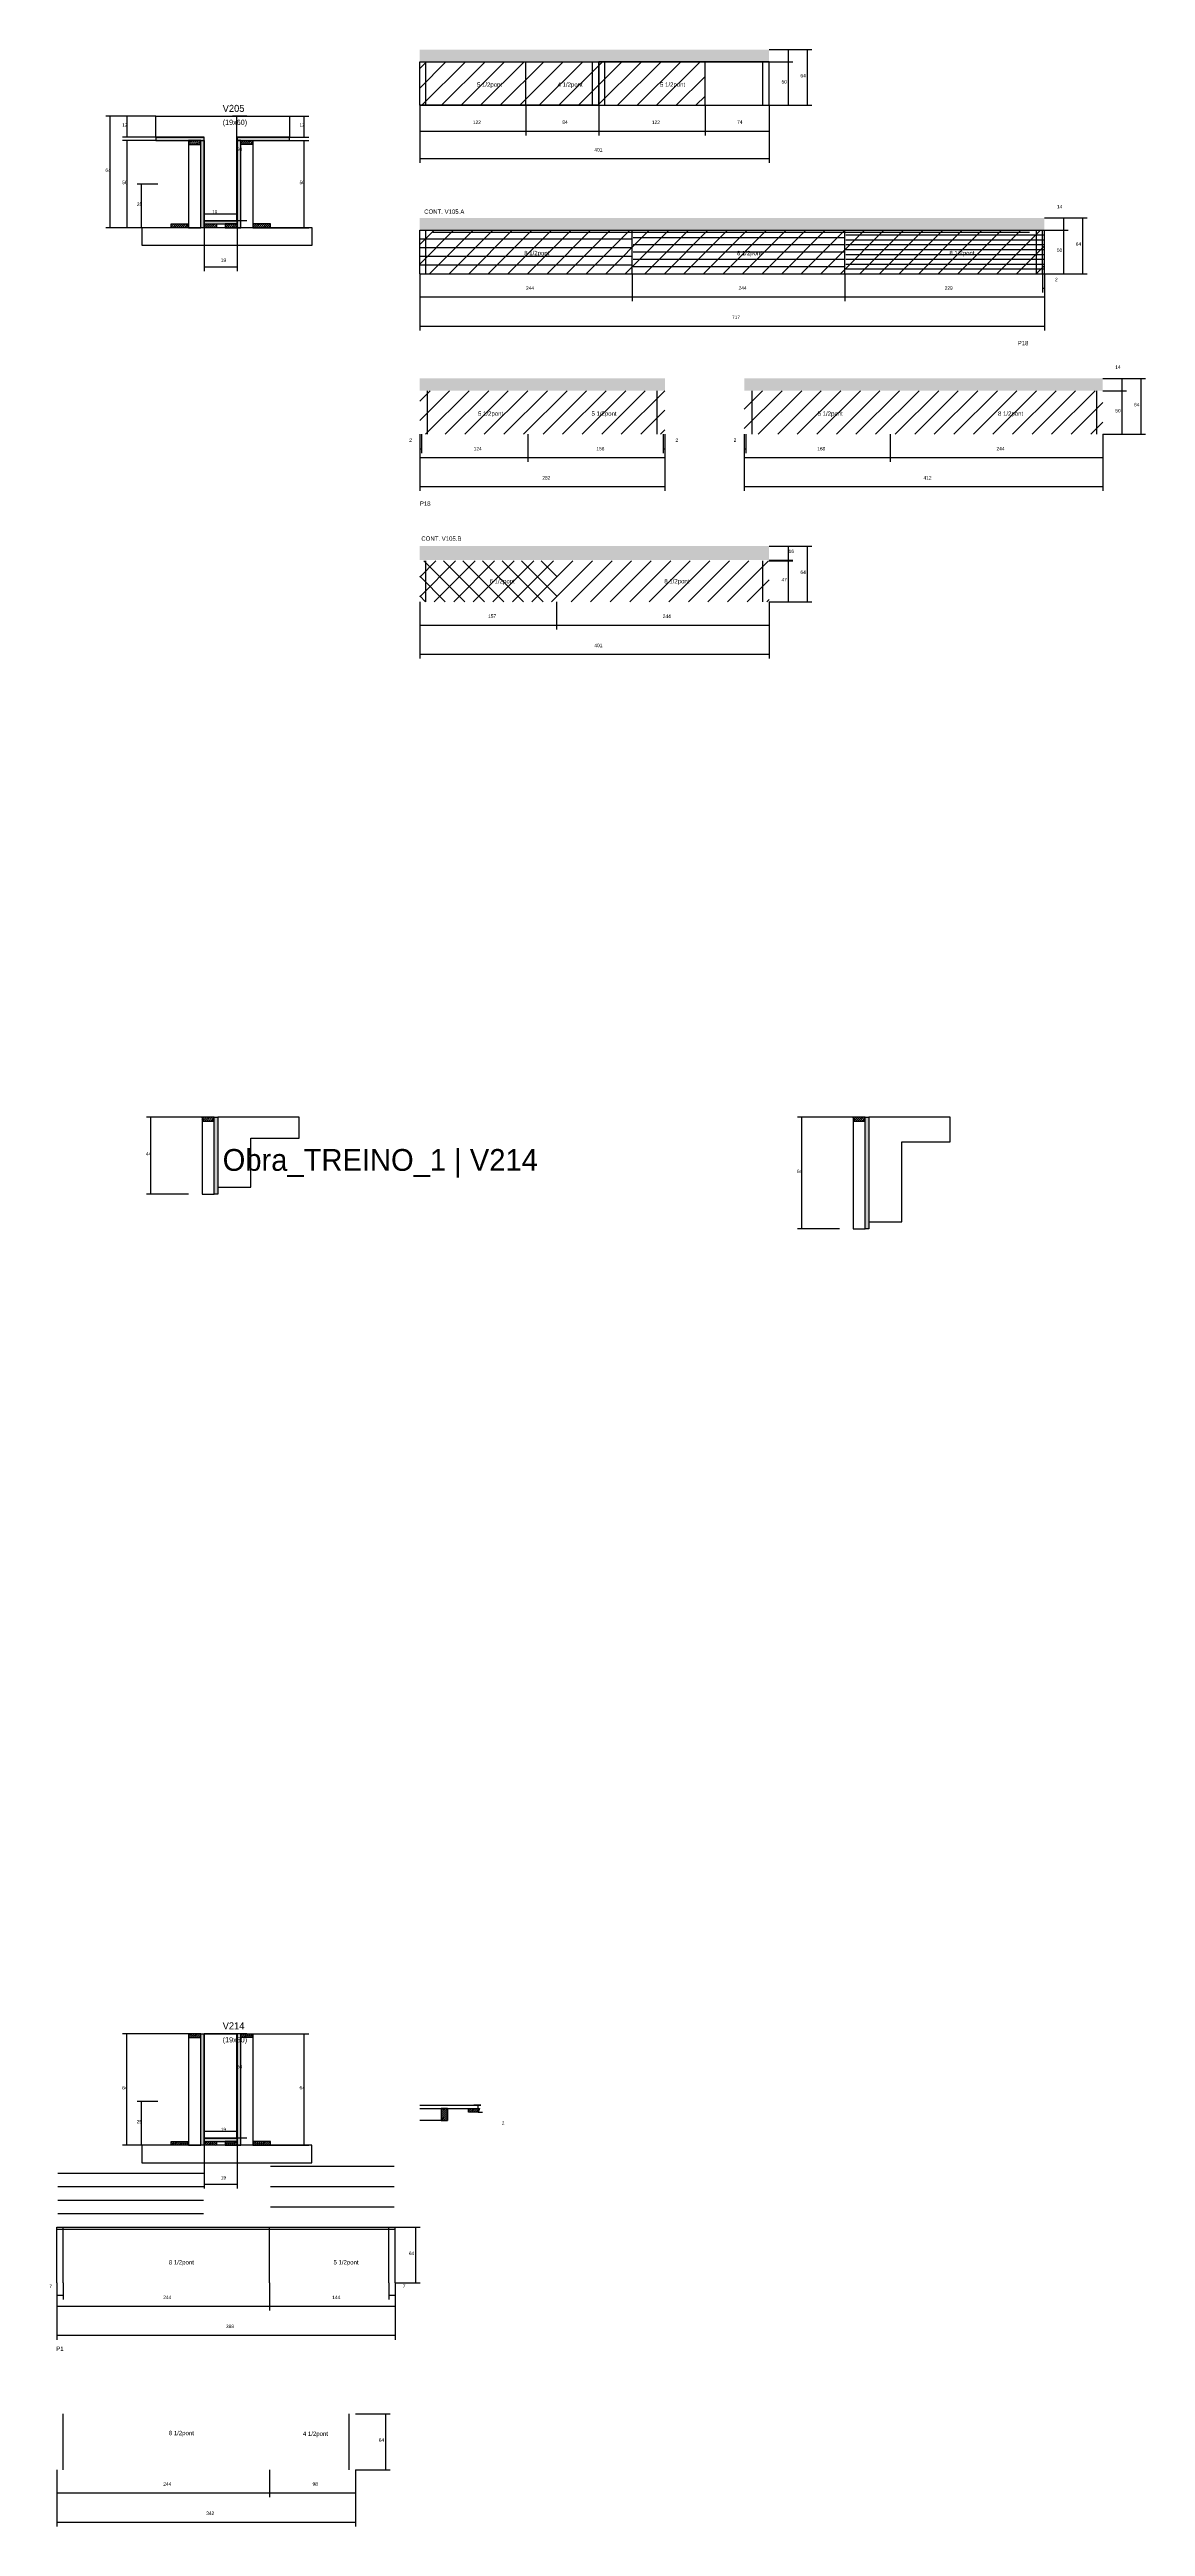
# Model space of a CAD drawing. Header units: metres. Extents: x -2848 to 22762, y -45195 to 1016.
# Drawn here: x 14201 to 15459, y -13765 to -10924 of the extents above; entities that cross this region are included whole.
import ezdxf

# ---------------------------------------------------------------- set-up
doc = ezdxf.new("R2010")
doc.units = ezdxf.units.M
for name, color, linetype in [('CONCRETO', 251, 'Continuous'), ('COTA', 4, 'Continuous'), ('Cota Seção (2x)', 4, 'Continuous'), ('Hachura', 253, 'Continuous'), ('LABEL_ID', 3, 'Continuous'), ('Madeira', 126, 'Continuous'), ('NOMENCLATURA', 7, 'Continuous'), ('Painéis', 200, 'Continuous'), ('REAPROVEITAMENTO', 251, 'Continuous'), ('SARR_2.2x7', 40, 'Continuous'), ('Texto Seção', 7, 'Continuous')]:
    doc.layers.add(name, color=color, linetype=linetype)

msp = doc.modelspace()

# ---------------------------------------------------------------- hatches: boundary and pattern name
at = {"layer": 'COTA'}
h = msp.add_hatch(dxfattribs=at)
h.set_pattern_fill('AR-CONC', scale=0.03)
h.paths.add_polyline_path([(15027.1, -10923.5), (14626.1, -10923.5), (14626.1, -10923.5), (14626.1, -10937.5), (14626.1, -10937.5), (15027.1, -10937.5), (15027.1, -10937.5), (15027.1, -10923.5)])
h = msp.add_hatch(dxfattribs=at)
h.set_pattern_fill('AR-CONC', scale=0.03)
h.paths.add_polyline_path([(15343.1, -11116.7), (15343.1, -11130.7), (15343.1, -11130.7), (14626.1, -11130.7), (14626.1, -11130.7), (14626.1, -11116.7), (14626.1, -11116.7), (15343.1, -11116.7)])
h = msp.add_hatch(dxfattribs=at)
h.set_pattern_fill('AR-CONC', scale=0.03)
h.paths.add_polyline_path([(14626.1, -11300.9), (14626.1, -11314.9), (14626.1, -11314.9), (14907.6, -11314.9), (14907.6, -11314.9), (14907.6, -11300.9), (14907.6, -11300.9), (14626.1, -11300.9)])
h = msp.add_hatch(dxfattribs=at)
h.set_pattern_fill('AR-CONC', scale=0.03)
h.paths.add_polyline_path([(15410.1, -11300.9), (15410.1, -11314.9), (15410.1, -11314.9), (14998.6, -11314.9), (14998.6, -11314.9), (14998.6, -11300.9), (14998.6, -11300.9), (15410.1, -11300.9)])
h = msp.add_hatch(dxfattribs=at)
h.set_pattern_fill('AR-CONC', scale=0.03)
h.paths.add_polyline_path([(15027.1, -11493.2), (15027.1, -11509.2), (15027.1, -11509.2), (14626.1, -11509.2), (14626.1, -11509.2), (14626.1, -11493.2), (14626.1, -11493.2), (15027.1, -11493.2)])
at = {"layer": 'Hachura'}
h = msp.add_hatch(color=8, dxfattribs=at)
h.dxf.hatch_style = 1
h.paths.add_polyline_path([(14378.8, -11028), (14378.8, -11024), (14378.8, -11024), (14323.2, -11024), (14323.2, -11024), (14323.2, -11028), (14323.2, -11028), (14378.8, -11028)])
h = msp.add_hatch(color=8, dxfattribs=at)
h.dxf.hatch_style = 1
h.paths.add_polyline_path([(14476.8, -11028), (14476.8, -11024), (14476.8, -11024), (14416.8, -11024), (14416.8, -11024), (14416.8, -11028), (14416.8, -11028), (14476.8, -11028)])
h = msp.add_hatch(dxfattribs=at)
h.set_pattern_fill('ANSI31', scale=0.5)
h.paths.add_polyline_path([(14374.8, -11032.4), (14374.8, -11028), (14374.8, -11028), (14360.8, -11028), (14360.8, -11028), (14360.8, -11032.4), (14360.8, -11032.4), (14374.8, -11032.4)])
h = msp.add_hatch(color=8, dxfattribs=at)
h.dxf.hatch_style = 1
h.paths.add_polyline_path([(14374.8, -11028), (14378.8, -11028), (14378.8, -11028), (14378.8, -11128), (14378.8, -11128), (14374.8, -11128), (14374.8, -11128), (14374.8, -11028)])
h = msp.add_hatch(color=8, dxfattribs=at)
h.dxf.hatch_style = 1
h.paths.add_polyline_path([(14420.8, -11028), (14416.8, -11028), (14416.8, -11028), (14416.8, -11128), (14416.8, -11128), (14420.8, -11128), (14420.8, -11128), (14420.8, -11028)])
h = msp.add_hatch(dxfattribs=at)
h.set_pattern_fill('ANSI31', scale=0.5)
h.paths.add_polyline_path([(14420.8, -11032.4), (14420.8, -11028), (14420.8, -11028), (14434.8, -11028), (14434.8, -11028), (14434.8, -11032.4), (14434.8, -11032.4), (14420.8, -11032.4)])
h = msp.add_hatch(dxfattribs=at)
h.set_pattern_fill('ANSI31', scale=0.5)
h.paths.add_polyline_path([(14340.8, -11128), (14340.8, -11123.6), (14340.8, -11123.6), (14360.8, -11123.6), (14360.8, -11123.6), (14360.8, -11128), (14360.8, -11128), (14340.8, -11128)])
h = msp.add_hatch(color=8, dxfattribs=at)
h.dxf.hatch_style = 1
h.paths.add_polyline_path([(14416.8, -11123.6), (14416.8, -11120), (14416.8, -11120), (14378.8, -11120), (14378.8, -11120), (14378.8, -11123.6), (14378.8, -11123.6), (14416.8, -11123.6)])
h = msp.add_hatch(dxfattribs=at)
h.set_pattern_fill('ANSI31', scale=0.5)
h.paths.add_polyline_path([(14378.8, -11128), (14378.8, -11123.6), (14378.8, -11123.6), (14392.8, -11123.6), (14392.8, -11123.6), (14392.8, -11128), (14392.8, -11128), (14378.8, -11128)])
h = msp.add_hatch(dxfattribs=at)
h.set_pattern_fill('ANSI31', scale=0.5)
h.paths.add_polyline_path([(14416.8, -11128), (14416.8, -11123.6), (14416.8, -11123.6), (14402.8, -11123.6), (14402.8, -11123.6), (14402.8, -11128), (14402.8, -11128), (14416.8, -11128)])
h = msp.add_hatch(dxfattribs=at)
h.set_pattern_fill('ANSI31', scale=0.5)
h.paths.add_polyline_path([(14454.8, -11128), (14454.8, -11123.6), (14454.8, -11123.6), (14434.8, -11123.6), (14434.8, -11123.6), (14434.8, -11128), (14434.8, -11128), (14454.8, -11128)])
h = msp.add_hatch(dxfattribs=at)
h.set_pattern_fill('ANSI31', scale=0.5)
h.paths.add_polyline_path([(14390.3, -12153), (14390.3, -12148.6), (14390.3, -12148.6), (14376.3, -12148.6), (14376.3, -12148.6), (14376.3, -12153), (14376.3, -12153), (14390.3, -12153)])
h = msp.add_hatch(color=8, dxfattribs=at)
h.dxf.hatch_style = 1
h.paths.add_polyline_path([(14390.3, -12148.6), (14394.3, -12148.6), (14394.3, -12148.6), (14394.3, -12236.6), (14394.3, -12236.6), (14390.3, -12236.6), (14390.3, -12236.6), (14390.3, -12148.6)])
h = msp.add_hatch(dxfattribs=at)
h.set_pattern_fill('ANSI31', scale=0.5)
h.paths.add_polyline_path([(15137.5, -12153), (15137.5, -12148.6), (15137.5, -12148.6), (15123.5, -12148.6), (15123.5, -12148.6), (15123.5, -12153), (15123.5, -12153), (15137.5, -12153)])
h = msp.add_hatch(color=8, dxfattribs=at)
h.dxf.hatch_style = 1
h.paths.add_polyline_path([(15137.5, -12148.6), (15141.5, -12148.6), (15141.5, -12148.6), (15141.5, -12276.6), (15141.5, -12276.6), (15137.5, -12276.6), (15137.5, -12276.6), (15137.5, -12148.6)])
h = msp.add_hatch(dxfattribs=at)
h.set_pattern_fill('ANSI31', scale=0.5)
h.paths.add_polyline_path([(14374.8, -13204.4), (14374.8, -13200), (14374.8, -13200), (14360.8, -13200), (14360.8, -13200), (14360.8, -13204.4), (14360.8, -13204.4), (14374.8, -13204.4)])
h = msp.add_hatch(color=8, dxfattribs=at)
h.dxf.hatch_style = 1
h.paths.add_polyline_path([(14374.8, -13200), (14378.8, -13200), (14378.8, -13200), (14378.8, -13328), (14378.8, -13328), (14374.8, -13328), (14374.8, -13328), (14374.8, -13200)])
h = msp.add_hatch(color=8, dxfattribs=at)
h.dxf.hatch_style = 1
h.paths.add_polyline_path([(14420.8, -13200), (14416.8, -13200), (14416.8, -13200), (14416.8, -13328), (14416.8, -13328), (14420.8, -13328), (14420.8, -13328), (14420.8, -13200)])
h = msp.add_hatch(dxfattribs=at)
h.set_pattern_fill('ANSI31', scale=0.5)
h.paths.add_polyline_path([(14420.8, -13204.4), (14420.8, -13200), (14420.8, -13200), (14434.8, -13200), (14434.8, -13200), (14434.8, -13204.4), (14434.8, -13204.4), (14420.8, -13204.4)])
h = msp.add_hatch(dxfattribs=at)
h.set_pattern_fill('ANSI31', scale=0.5)
h.paths.add_polyline_path([(14657.9, -13285.8), (14650.9, -13285.8), (14650.9, -13299.8), (14657.9, -13299.8)])
h = msp.add_hatch(dxfattribs=at)
h.set_pattern_fill('ANSI31', scale=0.5)
h.paths.add_polyline_path([(14694.8, -13285.8), (14693.1, -13290.2), (14693.1, -13290.2), (14682.3, -13290.2), (14682.3, -13290.2), (14682.3, -13285.8), (14682.3, -13285.8), (14694.8, -13285.8)])
h = msp.add_hatch(dxfattribs=at)
h.set_pattern_fill('ANSI31', scale=0.5)
h.paths.add_polyline_path([(14340.8, -13328), (14340.8, -13323.6), (14340.8, -13323.6), (14360.8, -13323.6), (14360.8, -13323.6), (14360.8, -13328), (14360.8, -13328), (14340.8, -13328)])
h = msp.add_hatch(color=8, dxfattribs=at)
h.dxf.hatch_style = 1
h.paths.add_polyline_path([(14416.8, -13323.6), (14416.8, -13320), (14416.8, -13320), (14378.8, -13320), (14378.8, -13320), (14378.8, -13323.6), (14378.8, -13323.6), (14416.8, -13323.6)])
h = msp.add_hatch(dxfattribs=at)
h.set_pattern_fill('ANSI31', scale=0.5)
h.paths.add_polyline_path([(14378.8, -13328), (14378.8, -13323.6), (14378.8, -13323.6), (14392.8, -13323.6), (14392.8, -13323.6), (14392.8, -13328), (14392.8, -13328), (14378.8, -13328)])
h = msp.add_hatch(dxfattribs=at)
h.set_pattern_fill('ANSI31', scale=0.5)
h.paths.add_polyline_path([(14416.8, -13328), (14416.8, -13323.6), (14416.8, -13323.6), (14402.8, -13323.6), (14402.8, -13323.6), (14402.8, -13328), (14402.8, -13328), (14416.8, -13328)])
h = msp.add_hatch(dxfattribs=at)
h.set_pattern_fill('ANSI31', scale=0.5)
h.paths.add_polyline_path([(14454.8, -13328), (14454.8, -13323.6), (14454.8, -13323.6), (14434.8, -13323.6), (14434.8, -13323.6), (14434.8, -13328), (14434.8, -13328), (14454.8, -13328)])
at = {"layer": 'REAPROVEITAMENTO'}
h = msp.add_hatch(dxfattribs=at)
h.set_pattern_fill('ANSI31', scale=5)
h.paths.add_polyline_path([(14626.1, -10937.5), (14626.1, -10987.5), (14626.1, -10987.5), (14953.6, -10987.5), (14953.6, -10987.5), (14953.6, -10937.5), (14953.6, -10937.5), (14626.1, -10937.5)])
h = msp.add_hatch(dxfattribs=at)
h.set_pattern_fill('ANSI31', scale=5)
h.paths.add_polyline_path([(14626.1, -11130.7), (14626.1, -11180.7), (14626.1, -11180.7), (15343.1, -11180.7), (15343.1, -11180.7), (15343.1, -11130.7), (15343.1, -11130.7), (14626.1, -11130.7)])
h = msp.add_hatch(dxfattribs=at)
h.set_pattern_fill('ANSI31', scale=5)
h.paths.add_polyline_path([(14626.1, -11314.9), (14626.1, -11364.9), (14626.1, -11364.9), (14907.6, -11364.9), (14907.6, -11364.9), (14907.6, -11314.9), (14907.6, -11314.9), (14626.1, -11314.9)])
h = msp.add_hatch(dxfattribs=at)
h.set_pattern_fill('ANSI31', scale=5)
h.paths.add_polyline_path([(14998.6, -11314.9), (14998.6, -11364.9), (14998.6, -11364.9), (15410.1, -11364.9), (15410.1, -11364.9), (15410.1, -11314.9), (15410.1, -11314.9), (14998.6, -11314.9)])
h = msp.add_hatch(dxfattribs=at)
h.set_pattern_fill('ANSI37', scale=5)
h.paths.add_polyline_path([(14626.1, -11510.2), (14626.1, -11557.2), (14626.1, -11557.2), (14783.1, -11557.2), (14783.1, -11557.2), (14783.1, -11510.2), (14783.1, -11510.2), (14626.1, -11510.2)])
h = msp.add_hatch(dxfattribs=at)
h.set_pattern_fill('ANSI31', scale=5)
h.paths.add_polyline_path([(14783.1, -11510.2), (14783.1, -11557.2), (14783.1, -11557.2), (15027.1, -11557.2), (15027.1, -11557.2), (15027.1, -11510.2), (15027.1, -11510.2), (14783.1, -11510.2)])

# ---------------------------------------------------------------- linework, layer by layer
at = {"layer": 'CONCRETO'}
for points in [[(14323.2, -11024), (14323.2, -11000), (14476.8, -11000), (14476.8, -11024), (14416.8, -11024), (14416.8, -11120), (14378.8, -11120), (14378.8, -11024)], [(14487.9, -12172.6), (14487.9, -12148.6), (14394.3, -12148.6), (14394.3, -12176.6), (14394.3, -12176.6), (14394.3, -12228.6), (14432.3, -12228.6), (14432.3, -12172.6)], [(15235.1, -12176.6), (15235.1, -12148.6), (15141.5, -12148.6), (15141.5, -12176.6), (15141.5, -12176.6), (15141.5, -12268.6), (15179.5, -12268.6), (15179.5, -12176.6)], [(14378.8, -13200), (14378.8, -13200), (14416.8, -13200), (14416.8, -13228), (14416.8, -13228), (14416.8, -13320), (14378.8, -13320), (14378.8, -13200)], [(14378.8, -13320), (14416.8, -13320), (14416.8, -13200), (14378.8, -13200)]]:
    msp.add_lwpolyline(points, close=True, dxfattribs=at)
at = {"layer": 'COTA'}
for p, q in [((15027.1, -10923.5), (15054.5, -10923.5)), ((15027.1, -10923.5), (15076.2, -10923.5)), ((15027.1, -10937.5), (15054.5, -10937.5)), ((15027.1, -10937.5), (15054.5, -10937.5)), ((15049.5, -10937.5), (15049.5, -10923.5)), ((15049.5, -10987.5), (15049.5, -10937.5)), ((15071.2, -10987.5), (15071.2, -10923.5)), ((14626.1, -10987.5), (14626.1, -11022)), ((14748.1, -10987.5), (14748.1, -11022)), ((14748.1, -10987.5), (14748.1, -11022)), ((14831.6, -10987.5), (14831.6, -11022)), ((14831.6, -10987.5), (14831.6, -11022)), ((14953.6, -10987.5), (14953.6, -11022)), ((15027.1, -10987.5), (15054.5, -10987.5)), ((15027.1, -10987.5), (15076.2, -10987.5)), ((14323.2, -11000), (14265.9, -11000)), ((14270.9, -11128), (14270.9, -11000)), ((14323.2, -11000), (14285.2, -11000)), ((14323.2, -11024), (14285.2, -11024)), ((14290.2, -11024), (14290.2, -11000)), ((14476.8, -11000), (14498.7, -11000)), ((14476.8, -11024), (14498.7, -11024)), ((14493.7, -11024), (14493.7, -11000)), ((14626.1, -11017), (14748.1, -11017)), ((14748.1, -11017), (14831.6, -11017)), ((14831.6, -11017), (14953.6, -11017)), ((14323.2, -11028), (14285.2, -11028)), ((14290.2, -11128), (14290.2, -11028)), ((14476.8, -11028), (14498.7, -11028)), ((14493.7, -11128), (14493.7, -11028)), ((14325.5, -11078), (14302, -11078)), ((14307, -11128), (14307, -11078)), ((14345.2, -11128), (14265.9, -11128)), ((14345.2, -11128), (14285.2, -11128)), ((14325.5, -11128), (14302, -11128)), ((14378.8, -11128), (14378.8, -11177.7)), ((14416.8, -11128), (14416.8, -11177.7)), ((14450.4, -11128), (14498.7, -11128)), ((15343.1, -11116.7), (15370.5, -11116.7)), ((15343.1, -11116.7), (15392.2, -11116.7)), ((15343.1, -11130.7), (15370.5, -11130.7)), ((15343.1, -11130.7), (15370.5, -11130.7)), ((15365.5, -11130.7), (15365.5, -11116.7)), ((15365.5, -11180.7), (15365.5, -11130.7)), ((15387.2, -11180.7), (15387.2, -11116.7)), ((14378.8, -11172.7), (14416.8, -11172.7)), ((14626.1, -11180.7), (14626.1, -11212.3)), ((14626.1, -11180.7), (14626.1, -11245.8)), ((14870.1, -11180.7), (14870.1, -11212.3)), ((14870.1, -11180.7), (14870.1, -11212.3)), ((15114.1, -11180.7), (15114.1, -11212.3)), ((15114.1, -11180.7), (15114.1, -11212.3)), ((15341.1, -11180.7), (15341.1, -11202.4)), ((15343.1, -11180.7), (15343.1, -11212.3)), ((15343.1, -11180.7), (15343.1, -11245.8)), ((15343.1, -11180.7), (15343.1, -11202.4)), ((15343.1, -11180.7), (15370.5, -11180.7)), ((15343.1, -11180.7), (15392.2, -11180.7)), ((14626.1, -11207.3), (14870.1, -11207.3)), ((14870.1, -11207.3), (15114.1, -11207.3)), ((15114.1, -11207.3), (15343.1, -11207.3)), ((15341.1, -11197.4), (15343.1, -11197.4)), ((14626.1, -11240.8), (15343.1, -11240.8)), ((15410.1, -11300.9), (15437.5, -11300.9)), ((15410.1, -11300.9), (15459.1, -11300.9)), ((15432.5, -11314.9), (15432.5, -11300.9)), ((15454.1, -11364.9), (15454.1, -11300.9)), ((15410.1, -11314.9), (15437.5, -11314.9)), ((15410.1, -11314.9), (15437.5, -11314.9)), ((15432.5, -11364.9), (15432.5, -11314.9)), ((14626.1, -11364.9), (14626.1, -11396.5)), ((14626.1, -11364.9), (14626.1, -11430)), ((14626.1, -11364.9), (14626.1, -11386.6)), ((14628.1, -11364.9), (14628.1, -11386.6)), ((14750.1, -11364.9), (14750.1, -11396.5)), ((14750.1, -11364.9), (14750.1, -11396.5)), ((14905.6, -11364.9), (14905.6, -11386.6)), ((14907.6, -11364.9), (14907.6, -11396.5)), ((14907.6, -11364.9), (14907.6, -11430)), ((14907.6, -11364.9), (14907.6, -11386.6)), ((14998.6, -11364.9), (14998.6, -11396.5)), ((14998.6, -11364.9), (14998.6, -11430)), ((14998.6, -11364.9), (14998.6, -11386.6)), ((15000.6, -11364.9), (15000.6, -11386.6)), ((15166.1, -11364.9), (15166.1, -11396.5)), ((15166.1, -11364.9), (15166.1, -11396.5)), ((15410.1, -11364.9), (15437.5, -11364.9)), ((15410.1, -11364.9), (15459.1, -11364.9)), ((15410.1, -11364.9), (15410.1, -11396.5)), ((15410.1, -11364.9), (15410.1, -11430)), ((14626.1, -11381.6), (14628.1, -11381.6)), ((14626.1, -11391.5), (14750.1, -11391.5)), ((14750.1, -11391.5), (14907.6, -11391.5)), ((14905.6, -11381.6), (14907.6, -11381.6)), ((14998.6, -11381.6), (15000.6, -11381.6)), ((14998.6, -11391.5), (15166.1, -11391.5)), ((15166.1, -11391.5), (15410.1, -11391.5)), ((14626.1, -11425), (14907.6, -11425)), ((14998.6, -11425), (15410.1, -11425)), ((15027.1, -11493.2), (15054.5, -11493.2)), ((15027.1, -11493.2), (15076.2, -11493.2)), ((15027.1, -11509.2), (15054.5, -11509.2)), ((15049.5, -11509.2), (15049.5, -11493.2)), ((15071.2, -11557.2), (15071.2, -11493.2)), ((15027.1, -11510.2), (15054.5, -11510.2)), ((15049.5, -11557.2), (15049.5, -11510.2)), ((14626.1, -11557.2), (14626.1, -11588.8)), ((14626.1, -11557.2), (14626.1, -11622.3)), ((14783.1, -11557.2), (14783.1, -11588.8)), ((14783.1, -11557.2), (14783.1, -11588.8)), ((15027.1, -11557.2), (15054.5, -11557.2)), ((15027.1, -11557.2), (15076.2, -11557.2)), ((15027.1, -11557.2), (15027.1, -11588.8)), ((15027.1, -11557.2), (15027.1, -11622.3)), ((14626.1, -11583.8), (14783.1, -11583.8)), ((14783.1, -11583.8), (15027.1, -11583.8)), ((14626.1, -11617.3), (15027.1, -11617.3)), ((14376.3, -12148.6), (14312.4, -12148.6)), ((14317.4, -12236.6), (14317.4, -12148.6)), ((15123.5, -12148.6), (15059.6, -12148.6)), ((15064.6, -12276.6), (15064.6, -12148.6)), ((14360.7, -12236.6), (14312.4, -12236.6)), ((15107.9, -12276.6), (15059.6, -12276.6)), ((14360.8, -13200), (14285.1, -13200)), ((14290.1, -13328), (14290.1, -13200)), ((14434.8, -13200), (14498.7, -13200)), ((14493.7, -13328), (14493.7, -13200)), ((14325.5, -13278), (14301.9, -13278)), ((14306.9, -13328), (14306.9, -13278)), ((14696.3, -13282.2), (14688.1, -13282.2)), ((14693.1, -13290.2), (14693.1, -13282.2)), ((14693.1, -13290.2), (14698.1, -13290.2)), ((14345.2, -13328), (14285.1, -13328)), ((14325.5, -13328), (14301.9, -13328)), ((14378.8, -13328), (14378.8, -13377.7)), ((14416.8, -13328), (14416.8, -13377.7)), ((14450.4, -13328), (14498.7, -13328)), ((14378.8, -13372.7), (14416.8, -13372.7)), ((14209.8, -13486), (14209.8, -13517.5)), ((14209.8, -13486), (14209.8, -13551.1)), ((14209.8, -13486), (14209.8, -13504.9)), ((14216.8, -13486), (14216.8, -13504.9)), ((14453.8, -13486), (14453.8, -13517.5)), ((14453.8, -13486), (14453.8, -13517.5)), ((14590.8, -13486), (14590.8, -13504.9)), ((14597.8, -13486), (14597.8, -13517.5)), ((14597.8, -13486), (14597.8, -13551.1)), ((14597.8, -13486), (14597.8, -13504.9)), ((14209.8, -13499.9), (14216.8, -13499.9)), ((14209.8, -13512.5), (14453.8, -13512.5)), ((14453.8, -13512.5), (14597.8, -13512.5)), ((14590.8, -13499.9), (14597.8, -13499.9)), ((14209.8, -13546.1), (14597.8, -13546.1)), ((14209.8, -13700.3), (14209.8, -13731.8)), ((14209.8, -13700.3), (14209.8, -13765.4)), ((14453.8, -13700.3), (14453.8, -13731.8)), ((14453.8, -13700.3), (14453.8, -13731.8)), ((14552.3, -13700.3), (14552.3, -13731.8)), ((14552.3, -13700.3), (14552.3, -13765.4)), ((14209.8, -13726.8), (14453.8, -13726.8)), ((14453.8, -13726.8), (14552.3, -13726.8)), ((14209.8, -13760.4), (14552.3, -13760.4))]:
    msp.add_line(p, q, dxfattribs=at)
at = {"layer": 'Cota Seção (2x)'}
for p, q in [((14626.1, -10987.5), (14626.1, -11053.6)), ((14953.6, -10987.5), (14953.6, -11022)), ((15027.1, -10987.5), (15027.1, -11053.6)), ((15027.1, -10987.5), (15027.1, -11022)), ((14427.8, -11000), (14411.3, -11000)), ((14416.3, -11120), (14416.3, -11000)), ((14953.6, -11017), (15027.1, -11017)), ((14626.1, -11048.6), (15027.1, -11048.6)), ((14378.8, -11128), (14378.8, -11107)), ((14416.8, -11128), (14416.8, -11107)), ((14378.8, -11112), (14416.8, -11112)), ((14427.8, -11120), (14411.3, -11120)), ((14427.8, -13200), (14411.3, -13200)), ((14416.3, -13320), (14416.3, -13200)), ((14378.8, -13328), (14378.8, -13307)), ((14378.8, -13312), (14416.8, -13312)), ((14427.8, -13320), (14411.3, -13320)), ((14416.8, -13328), (14416.8, -13307)), ((14597.8, -13422), (14626.8, -13422)), ((14621.8, -13486), (14621.8, -13422)), ((14597.8, -13486), (14626.8, -13486)), ((14552.3, -13636.3), (14592.3, -13636.3)), ((14587.3, -13700.3), (14587.3, -13636.3)), ((14552.3, -13700.3), (14592.3, -13700.3))]:
    msp.add_line(p, q, dxfattribs=at)
at = {"layer": 'Madeira'}
for points in [[(14374.8, -11032.4), (14374.8, -11028), (14360.8, -11028), (14360.8, -11032.4)], [(14374.8, -11028), (14360.8, -11028), (14360.8, -11128), (14374.8, -11128)], [(14420.8, -11032.4), (14420.8, -11028), (14434.8, -11028), (14434.8, -11032.4)], [(14420.8, -11028), (14434.8, -11028), (14434.8, -11128), (14420.8, -11128)], [(14307.4, -11148), (14502.6, -11148), (14502.6, -11128), (14307.4, -11128)], [(14340.8, -11128), (14340.8, -11123.6), (14360.8, -11123.6), (14360.8, -11128)], [(14378.8, -11128), (14378.8, -11123.6), (14392.8, -11123.6), (14392.8, -11128)], [(14416.8, -11128), (14416.8, -11123.6), (14402.8, -11123.6), (14402.8, -11128)], [(14454.8, -11128), (14454.8, -11123.6), (14434.8, -11123.6), (14434.8, -11128)], [(14390.3, -12153), (14390.3, -12148.6), (14376.3, -12148.6), (14376.3, -12153)], [(14390.3, -12148.6), (14376.3, -12148.6), (14376.3, -12236.6), (14390.3, -12236.6)], [(15137.5, -12153), (15137.5, -12148.6), (15123.5, -12148.6), (15123.5, -12153)], [(15137.5, -12148.6), (15123.5, -12148.6), (15123.5, -12276.6), (15137.5, -12276.6)], [(14374.8, -13204.4), (14374.8, -13200), (14360.8, -13200), (14360.8, -13204.4)], [(14374.8, -13200), (14360.8, -13200), (14360.8, -13328), (14374.8, -13328)], [(14420.8, -13204.4), (14420.8, -13200), (14434.8, -13200), (14434.8, -13204.4)], [(14420.8, -13200), (14434.8, -13200), (14434.8, -13328), (14420.8, -13328)], [(14657.9, -13299.8), (14657.9, -13285.8), (14650.9, -13285.8), (14650.9, -13299.8)], [(14682.3, -13285.8), (14694.8, -13285.8), (14693.1, -13290.2), (14682.3, -13290.2)], [(14307.3, -13348), (14502.5, -13348), (14502.5, -13328), (14307.3, -13328)], [(14340.8, -13328), (14340.8, -13323.6), (14360.8, -13323.6), (14360.8, -13328)], [(14378.8, -13328), (14378.8, -13323.6), (14392.8, -13323.6), (14392.8, -13328)], [(14416.8, -13328), (14416.8, -13323.6), (14402.8, -13323.6), (14402.8, -13328)], [(14454.8, -13328), (14454.8, -13323.6), (14434.8, -13323.6), (14434.8, -13328)]]:
    msp.add_lwpolyline(points, close=True, dxfattribs=at)
msp.add_lwpolyline([(14657.9, -13285.8), (14657.9, -13299.8), (14626.4, -13299.8)], dxfattribs=at)
at = {"layer": 'Painéis'}
for p, q in [((14626.1, -10937.5), (14831.6, -10937.5)), ((14748.1, -10987.5), (14748.1, -10937.5)), ((14831.6, -10937.5), (15027.1, -10937.5)), ((14831.6, -10987.5), (14831.6, -10937.5)), ((14953.6, -10987.5), (14953.6, -10937.5)), ((15027.1, -10987.5), (15027.1, -10937.5)), ((14626.1, -10987.5), (14831.6, -10987.5)), ((14831.6, -10987.5), (15027.1, -10987.5)), ((14323.2, -11024), (14378.8, -11024)), ((14416.8, -11024), (14476.8, -11024)), ((14378.8, -11120), (14416.8, -11120)), ((14626.1, -11130.7), (15343.1, -11130.7)), ((14626.1, -11180.7), (14626.1, -11130.7)), ((14870.1, -11180.7), (14870.1, -11130.7)), ((15114.1, -11180.7), (15114.1, -11130.7)), ((15341.1, -11180.7), (15341.1, -11130.7)), ((15343.1, -11180.7), (15343.1, -11130.7)), ((14626.1, -11180.7), (15343.1, -11180.7)), ((14378.8, -13328), (14378.8, -13200)), ((14416.8, -13328), (14416.8, -13200)), ((14626.4, -13282.2), (14696.3, -13282.2)), ((14626.4, -13285.8), (14694.8, -13285.8)), ((14378.8, -13320), (14416.8, -13320)), ((14378.8, -13323.6), (14378.8, -13320)), ((14416.8, -13323.6), (14416.8, -13320)), ((14209.8, -13422), (14597.8, -13422)), ((14209.8, -13486), (14209.8, -13422)), ((14453.8, -13486), (14453.8, -13422)), ((14597.8, -13486), (14597.8, -13422))]:
    msp.add_line(p, q, dxfattribs=at)
for points in [[(14626.1, -10937.5), (14831.6, -10937.5), (14831.6, -10987.5), (14626.1, -10987.5)], [(14378.8, -11028), (14378.8, -11024), (14323.2, -11024), (14323.2, -11028)], [(14476.8, -11028), (14476.8, -11024), (14416.8, -11024), (14416.8, -11028)], [(14374.8, -11028), (14378.8, -11028), (14378.8, -11128), (14374.8, -11128)], [(14420.8, -11028), (14416.8, -11028), (14416.8, -11128), (14420.8, -11128)], [(14416.8, -11123.6), (14416.8, -11120), (14378.8, -11120), (14378.8, -11123.6)], [(14390.3, -12148.6), (14394.3, -12148.6), (14394.3, -12236.6), (14390.3, -12236.6)], [(15137.5, -12148.6), (15141.5, -12148.6), (15141.5, -12276.6), (15137.5, -12276.6)], [(14374.8, -13200), (14378.8, -13200), (14378.8, -13328), (14374.8, -13328)], [(14420.8, -13200), (14416.8, -13200), (14416.8, -13328), (14420.8, -13328)], [(14416.8, -13323.6), (14416.8, -13320), (14378.8, -13320), (14378.8, -13323.6)]]:
    msp.add_lwpolyline(points, close=True, dxfattribs=at)
msp.add_lwpolyline([(15027.1, -10937.5), (14831.6, -10937.5), (14831.6, -10987.5), (15027.1, -10987.5)], dxfattribs=at)
at = {"layer": 'SARR_2.2x7'}
for p, q in [((14633.1, -10987.5), (14633.1, -10937.5)), ((14824.6, -10987.5), (14824.6, -10937.5)), ((14838.6, -10987.5), (14838.6, -10937.5)), ((15020.1, -10987.5), (15020.1, -10937.5)), ((14633.1, -11180.7), (14633.1, -11130.7)), ((14641.1, -11132.9), (14870.1, -11132.9)), ((14870.1, -11132.9), (15326.1, -11132.9)), ((14871.1, -11139.03), (15113.1, -11139.03)), ((15115.1, -11136.26), (15342.1, -11136.26)), ((15334.1, -11180.7), (15334.1, -11130.7)), ((14627.1, -11140.7), (14869.1, -11140.7)), ((14627.1, -11150.7), (14869.1, -11150.7)), ((14627.1, -11160.7), (14869.1, -11160.7)), ((14871.1, -11147.37), (15113.1, -11147.37)), ((14871.1, -11155.7), (15113.1, -11155.7)), ((14871.1, -11164.03), (15113.1, -11164.03)), ((15115.1, -11141.81), (15342.1, -11141.81)), ((15115.1, -11147.37), (15342.1, -11147.37)), ((15115.1, -11152.92), (15342.1, -11152.92)), ((15115.1, -11158.48), (15342.1, -11158.48)), ((15115.1, -11164.03), (15342.1, -11164.03)), ((14627.1, -11170.7), (14869.1, -11170.7)), ((14871.1, -11172.37), (15113.1, -11172.37)), ((15115.1, -11169.59), (15342.1, -11169.59)), ((15115.1, -11175.14), (15342.1, -11175.14)), ((14635.1, -11364.9), (14635.1, -11314.9)), ((14898.6, -11364.9), (14898.6, -11314.9)), ((15007.6, -11364.9), (15007.6, -11314.9)), ((15403.1, -11364.9), (15403.1, -11314.9)), ((14633.1, -11557.2), (14633.1, -11510.2)), ((15020.1, -11557.2), (15020.1, -11510.2)), ((14455, -13352.1), (14597, -13352.1)), ((14210.8, -13359.87), (14378, -13359.87)), ((14210.8, -13375.4), (14378, -13375.4)), ((14455, -13375.4), (14597, -13375.4)), ((14210.8, -13390.93), (14378, -13390.93)), ((14210.8, -13406.47), (14378, -13406.47)), ((14455, -13398.7), (14597, -13398.7)), ((14209.8, -13424.2), (14453.8, -13424.2)), ((14216.8, -13486), (14216.8, -13422)), ((14453.8, -13424.2), (14597.8, -13424.2)), ((14590.8, -13486), (14590.8, -13422)), ((14216.8, -13700.3), (14216.8, -13636.3)), ((14545.3, -13700.3), (14545.3, -13636.3))]:
    msp.add_line(p, q, dxfattribs=at)

# ---------------------------------------------------------------- texts
at = {"layer": 'COTA'}
for s, p in [('50', (15041.4, -10962.5)), ('64', (15063.1, -10955.5)), ('12', (14284.7, -11012)), ('12', (14488.2, -11012)), ('122', (14687.1, -11009)), ('84', (14789.8, -11008.8)), ('122', (14892.6, -11009)), ('64', (14265.4, -11064)), ('50', (14284.7, -11078)), ('50', (14488.2, -11078)), ('25', (14301.5, -11103)), ('14', (15357.5, -11105.7)), ('19', (14397.8, -11167.2)), ('50', (15357.4, -11155.7)), ('64', (15379.1, -11148.7)), ('244', (14748.1, -11199.2)), ('244', (14992.1, -11199.2)), ('229', (15228.6, -11199.2)), ('2', (15355.2, -11189.4)), ('717', (14984.6, -11232.7)), ('14', (15424.4, -11289.9)), ('50', (15424.4, -11339.9)), ('64', (15446, -11332.9)), ('2', (14614.1, -11373.6)), ('124', (14688.1, -11383.4)), ('158', (14828.9, -11383.4)), ('2', (14919.7, -11373.6)), ('2', (14986.5, -11373.6)), ('168', (15082.3, -11383.4)), ('244', (15288.1, -11383.4)), ('282', (14766.9, -11416.9)), ('412', (15204.3, -11416.9)), ('16', (15049.5, -11501.2)), ('47', (15041.5, -11533.7)), ('64', (15063.1, -11525.2)), ('157', (14704.6, -11575.7)), ('244', (14905.1, -11575.7)), ('401', (14826.6, -11609.2)), ('44', (14311.9, -12192.6)), ('64', (15059.1, -12212.6)), ('64', (14284.6, -13264)), ('64', (14488.2, -13264)), ('25', (14301.4, -13303)), ('2', (14720.3, -13304.7)), ('19', (14397.8, -13367.2)), ('7', (14201, -13491.8)), ('7', (14606.7, -13491.8)), ('244', (14331.8, -13504.5)), ('144', (14525.8, -13504.5)), ('388', (14403.8, -13537.8)), ('244', (14331.8, -13718.8)), ('98', (14503.1, -13718.7)), ('342', (14381.1, -13752.2))]:
    msp.add_text(s, height=4, dxfattribs=at).set_placement(p)
at = {"layer": 'Cota Seção (2x)'}
for s, p in [('74', (14990.4, -11008.8)), ('60', (14416.3, -11040)), ('401', (14826.6, -11040.5)), ('19', (14387.8, -11112)), ('60', (14416.3, -13240)), ('19', (14397.8, -13312)), ('64', (14613.7, -13454)), ('64', (14579.2, -13668.3))]:
    msp.add_text(s, height=4, dxfattribs=at).set_placement(p)
at = {"layer": 'LABEL_ID'}
msp.add_text('Obra_TREINO_1 | V214', height=25, dxfattribs=at).set_placement((14400, -12210))
at = {"layer": 'NOMENCLATURA'}
for s, p in [('5 1/2pont', (14691.9, -10966.2)), ('4 1/2pont', (14784.4, -10966.2)), ('5 1/2pont', (14902, -10966.2)), ('8 1/2pont', (14746.1, -11159.5)), ('8 1/2pont', (14990.1, -11159.5)), ('8 1/2pont', (15234.1, -11159.5)), ('P18', (15312.5, -11262.8)), ('5 1/2pont', (14693.1, -11343.7)), ('5 1/2pont', (14823.3, -11343.7)), ('5 1/2pont', (15082.9, -11343.7)), ('8 1/2pont', (15289.9, -11343.7)), ('P18', (14626.3, -11447)), ('6 1/2pont', (14706.4, -11536)), ('8 1/2pont', (14906.9, -11536)), ('8 1/2pont', (14338.2, -13464.8)), ('5 1/2pont', (14527.2, -13464.8)), ('P1', (14209, -13564)), ('8 1/2pont', (14338.2, -13660.7)), ('4 1/2pont', (14492.1, -13661.5))]:
    msp.add_text(s, height=5, dxfattribs=at).set_placement(p)
at = {"layer": 'Texto Seção'}
for s, height, p in [('V205', 8, (14400, -10995)), ('(19x60)', 6, (14400, -11010)), ('CONT. V105.A', 5, (14631.3, -11112)), ('CONT. V105.B', 5, (14628, -11487.1)), ('V214', 8, (14400, -13195)), ('(19x60)', 6, (14400, -13210))]:
    msp.add_text(s, height=height, dxfattribs=at).set_placement(p)

doc.saveas('drawing.dxf')
